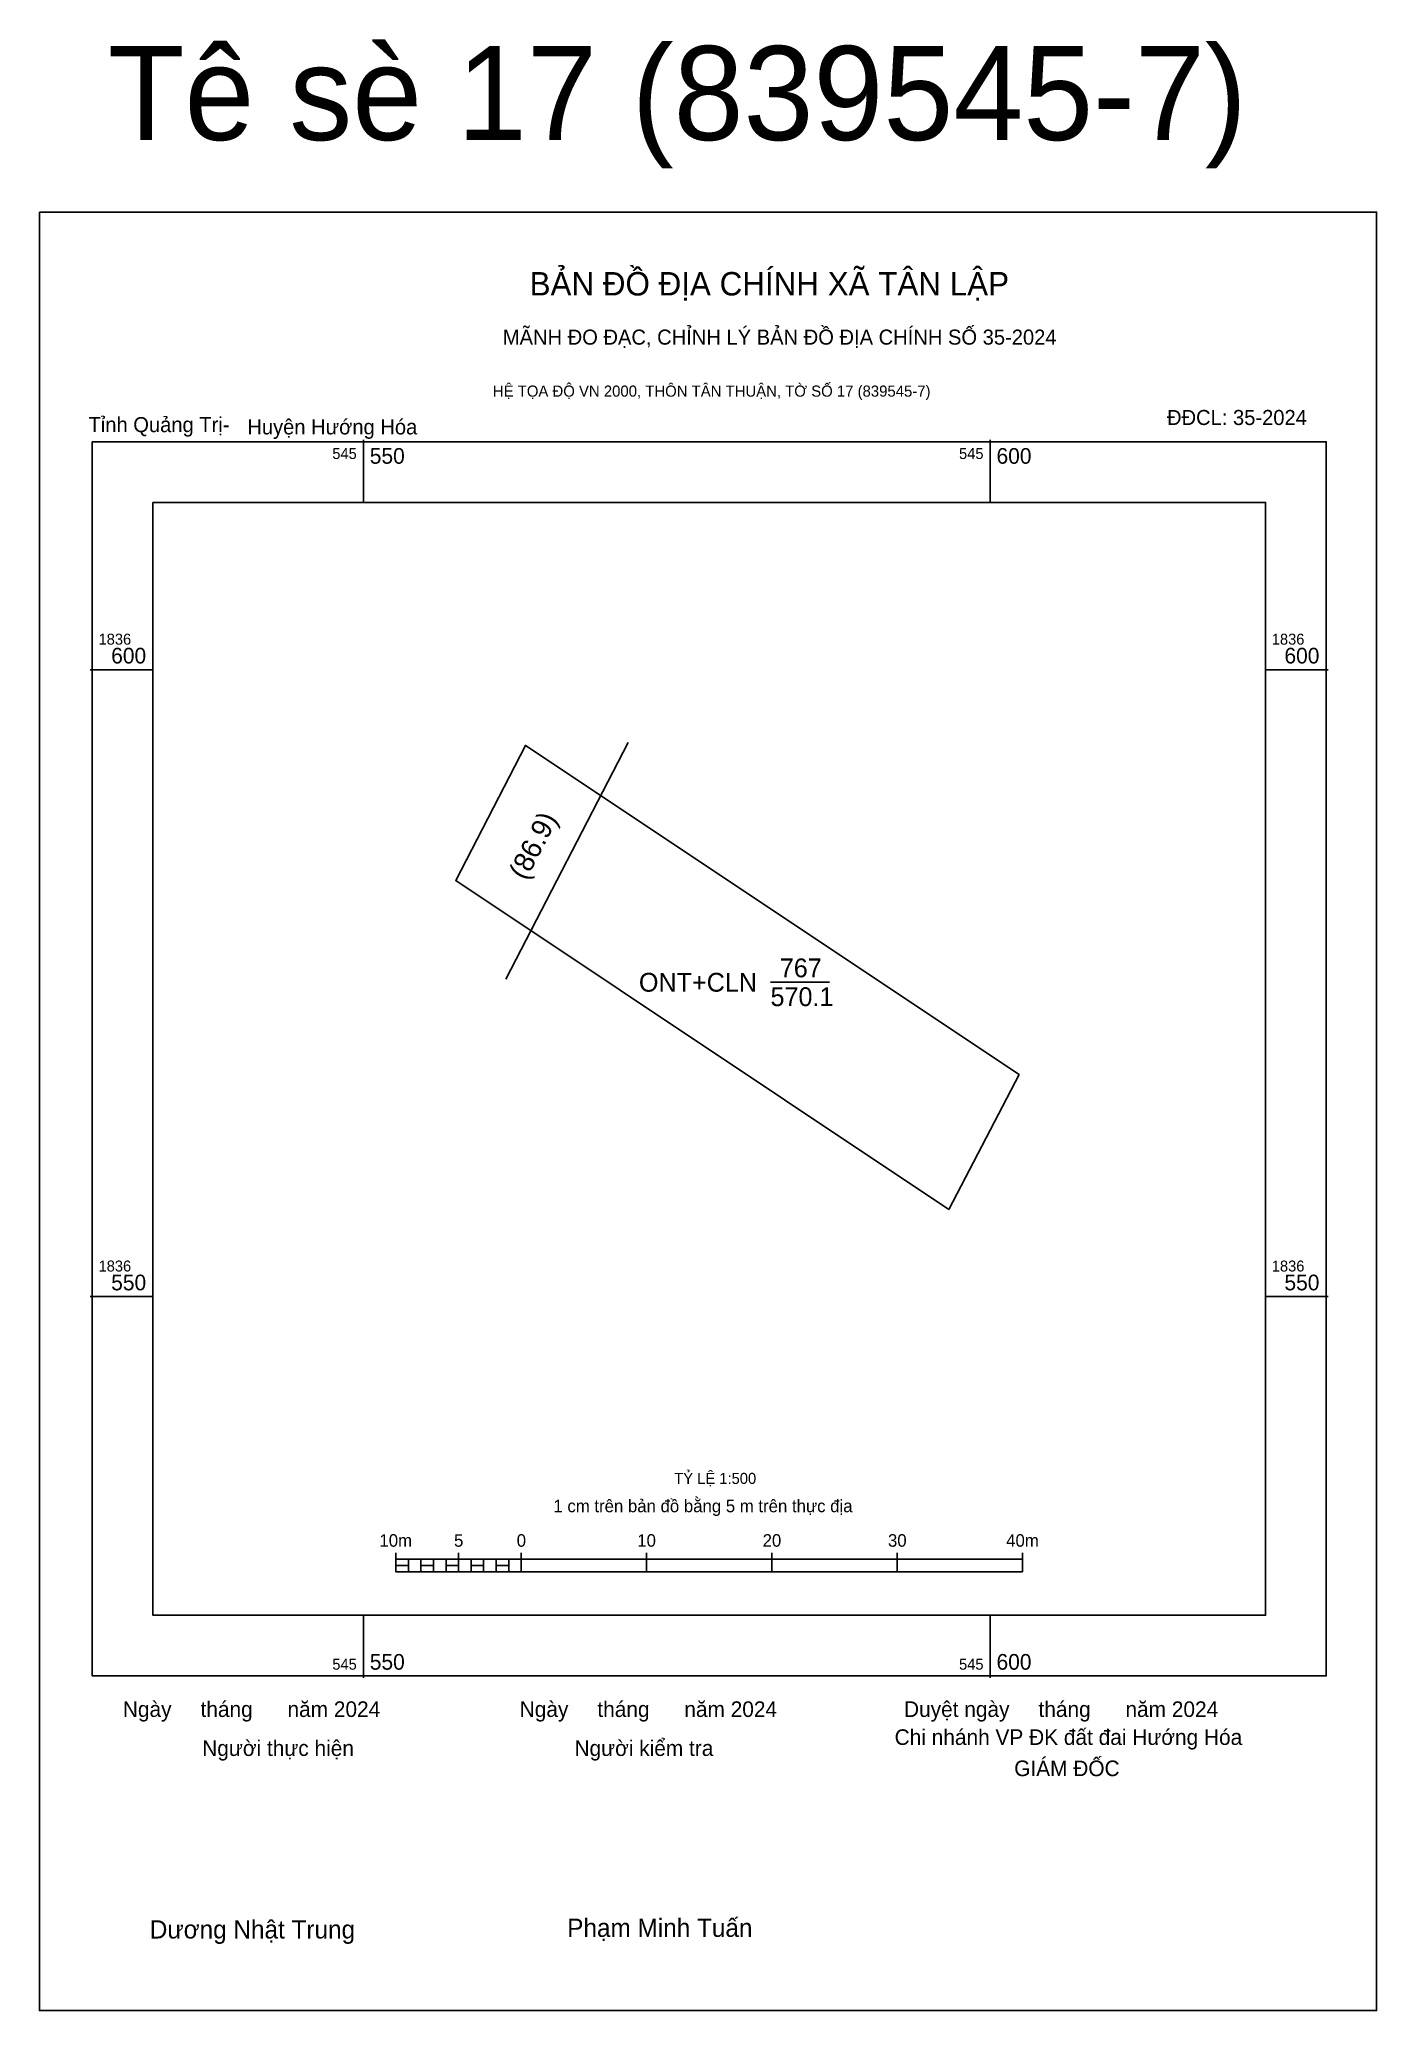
# Model space of a CAD drawing. Extents: x 545524 to 545631, y 1836493 to 1836650.
import ezdxf

# ---------------------------------------------------------------- set-up
doc = ezdxf.new("R2010")
doc.units = 0
for name, color, linetype in [('Level 10', 7, 'Continuous'), ('Level 13', 7, 'Continuous'), ('Level 15', 7, 'Continuous'), ('Level 27', 7, 'Continuous'), ('Level 49', 7, 'Continuous'), ('Level 50', 7, 'Continuous'), ('Level 6', 7, 'Continuous'), ('Level 62', 7, 'Continuous'), ('Level 63', 7, 'Continuous'), ('Level 9', 7, 'Continuous')]:
    doc.layers.add(name, color=color, linetype=linetype)

msp = doc.modelspace()

# ---------------------------------------------------------------- linework, layer by layer
at = {"layer": 'Level 10'}
msp.add_lwpolyline([(545596.7, 1836556.96), (545557.36, 1836583.2), (545562.92, 1836593.97), (545602.3, 1836567.71)], close=True, dxfattribs=at)
at = {"layer": 'Level 13'}
msp.add_line((545582.47, 1836575.07), (545587.18, 1836575.07), dxfattribs=at)
at = {"layer": 'Level 15'}
msp.add_lwpolyline([(545524.14, 1836636.51), (545630.82, 1836636.51), (545630.82, 1836493.05), (545524.14, 1836493.05)], close=True, dxfattribs=at)
at = {"layer": 'Level 27'}
for p, q in [((545562.92, 1836593.97), (545562.93, 1836593.97)), ((545557.36, 1836583.2), (545557.35, 1836583.19)), ((545602.3, 1836567.71), (545602.3, 1836567.71)), ((545596.7, 1836556.96), (545596.69, 1836556.96))]:
    msp.add_line(p, q, dxfattribs=at)
at = {"layer": 'Level 50'}
msp.add_line((545571.12, 1836594.2), (545561.34, 1836575.33), dxfattribs=at)
at = {"layer": 'Level 62'}
msp.add_lwpolyline([(545533.2, 1836613.34), (545621.96, 1836613.34), (545621.96, 1836524.58), (545533.2, 1836524.58)], close=True, dxfattribs=at)
at = {"layer": 'Level 63'}
for p, q in [((545550, 1836618.34), (545550, 1836613.34)), ((545600, 1836618.34), (545600, 1836613.34)), ((545528.2, 1836600), (545533.2, 1836600)), ((545621.96, 1836600), (545626.96, 1836600)), ((545528.2, 1836550), (545533.2, 1836550)), ((545621.96, 1836550), (545626.96, 1836550)), ((545552.58, 1836529.55), (545552.58, 1836528.05)), ((545552.58, 1836529.05), (545602.58, 1836529.05)), ((545552.58, 1836528.05), (545602.58, 1836528.05)), ((545553.58, 1836529.05), (545553.58, 1836528.05)), ((545554.58, 1836529.05), (545554.58, 1836528.05)), ((545555.58, 1836529.05), (545555.58, 1836528.05)), ((545556.58, 1836529.05), (545556.58, 1836528.05)), ((545557.58, 1836529.55), (545557.58, 1836528.05)), ((545557.58, 1836529.05), (545557.58, 1836528.05)), ((545558.58, 1836529.05), (545558.58, 1836528.05)), ((545559.58, 1836529.05), (545559.58, 1836528.05)), ((545560.58, 1836529.05), (545560.58, 1836528.05)), ((545561.58, 1836529.05), (545561.58, 1836528.05)), ((545562.58, 1836529.55), (545562.58, 1836528.05)), ((545562.58, 1836529.05), (545562.58, 1836528.05)), ((545572.58, 1836529.55), (545572.58, 1836528.05)), ((545582.58, 1836529.55), (545582.58, 1836528.05)), ((545592.58, 1836529.55), (545592.58, 1836528.05)), ((545602.58, 1836529.55), (545602.58, 1836528.05)), ((545550, 1836524.58), (545550, 1836519.58)), ((545600, 1836524.58), (545600, 1836519.58))]:
    msp.add_line(p, q, dxfattribs=at)
for points in [[(545528.36, 1836618.18), (545626.8, 1836618.18), (545626.8, 1836519.74), (545528.36, 1836519.74)], [(545552.58, 1836528.55), (545553.58, 1836528.55), (545553.58, 1836528.05), (545552.58, 1836528.05)], [(545552.58, 1836528.55), (545553.58, 1836528.55), (545553.58, 1836528.05), (545552.58, 1836528.05)], [(545554.58, 1836528.55), (545555.58, 1836528.55), (545555.58, 1836528.05), (545554.58, 1836528.05)], [(545556.58, 1836528.55), (545557.58, 1836528.55), (545557.58, 1836528.05), (545556.58, 1836528.05)], [(545558.58, 1836528.55), (545559.58, 1836528.55), (545559.58, 1836528.05), (545558.58, 1836528.05)], [(545560.58, 1836528.55), (545561.58, 1836528.55), (545561.58, 1836528.05), (545560.58, 1836528.05)]]:
    msp.add_lwpolyline(points, close=True, dxfattribs=at)

# ---------------------------------------------------------------- texts
at = {"layer": 'Level 13'}
for s, p in [('767', (545583.21, 1836575.47)), ('ONT+CLN', (545571.97, 1836574.32)), ('570.1', (545582.47, 1836573.17))]:
    msp.add_text(s, height=1.5, dxfattribs=at).set_placement(p)
at = {"layer": 'Level 49'}
msp.add_text('(86.9)', height=1.605, rotation=62.6647, dxfattribs=at).set_placement((545562.95, 1836583.13))
at = {"layer": 'Level 6'}
msp.add_text('TỶ LỆ 1:500', height=0.879, dxfattribs=at).set_placement((545574.79, 1836535.06))
at = {"layer": 'Level 63'}
for s, height, p in [('Tê sè 17 (839545-7)', 7.5, (545529.59, 1836642.25)), ('BẢN ĐỒ ĐỊA CHÍNH XÃ TÂN LẬP', 1.8718, (545563.25, 1836629.85)), ('MÃNH ĐO ĐẠC, CHỈNH LÝ BẢN ĐỒ ĐỊA CHÍNH SỐ 35-2024', 1.2011, (545561.11, 1836625.93)), ('HỆ TỌA ĐỘ VN 2000, THÔN TÂN THUẬN, TỜ SỐ 17 (839545-7)', 0.8891, (545560.32, 1836621.78)), ('545', 0.875, (545547.51, 1836616.81)), ('550', 1.25, (545550.5, 1836616.43)), ('545', 0.875, (545597.51, 1836616.81)), ('600', 1.25, (545600.5, 1836616.43)), ('1836', 0.875, (545528.86, 1836602)), ('1836', 0.875, (545622.46, 1836602)), ('600', 1.25, (545529.87, 1836600.5)), ('600', 1.25, (545623.47, 1836600.5)), ('1836', 0.875, (545528.86, 1836552)), ('550', 1.25, (545529.87, 1836550.5)), ('1836', 0.875, (545622.46, 1836552)), ('550', 1.25, (545623.47, 1836550.5)), ('1 cm trên bản đồ bằng 5 m trên thực địa', 1, (545565.15, 1836532.8)), ('10m', 1, (545551.27, 1836530.05)), ('5', 1, (545557.22, 1836530.05)), ('0', 1, (545562.22, 1836530.05)), ('10', 1, (545571.84, 1836530.05)), ('20', 1, (545581.84, 1836530.05)), ('30', 1, (545591.84, 1836530.05)), ('40m', 1, (545601.27, 1836530.05)), ('545', 0.875, (545547.51, 1836520.24)), ('550', 1.25, (545550.5, 1836520.24)), ('545', 0.875, (545597.51, 1836520.24)), ('600', 1.25, (545600.5, 1836520.24)), ('Ngày     tháng      năm 2024', 1.2442, (545530.8, 1836516.47)), ('Ngày     tháng      năm 2024', 1.2442, (545562.46, 1836516.47)), ('Duyệt ngày     tháng      năm 2024', 1.2442, (545593.12, 1836516.47)), ('Chi nhánh VP ĐK đất đai Hướng Hóa', 1.2442, (545592.37, 1836514.24)), ('Người thực hiện', 1.2442, (545537.13, 1836513.36)), ('Người kiểm tra', 1.2442, (545566.83, 1836513.36)), ('GIÁM ĐỐC', 1.244, (545601.91, 1836511.75)), ('Dương Nhật Trung', 1.4512, (545532.95, 1836498.8)), ('Phạm Minh Tuấn', 1.4512, (545566.25, 1836498.93))]:
    msp.add_text(s, height=height, dxfattribs=at).set_placement(p)
at = {"layer": 'Level 9'}
for s, p in [('ĐĐCL: 35-2024', (545614.1, 1836619.52)), ('Tỉnh Quảng Trị-', (545528.06, 1836618.95)), ('Huyện Hướng Hóa', (545540.73, 1836618.77))]:
    msp.add_text(s, height=1.2011, dxfattribs=at).set_placement(p)

doc.saveas('drawing.dxf')
